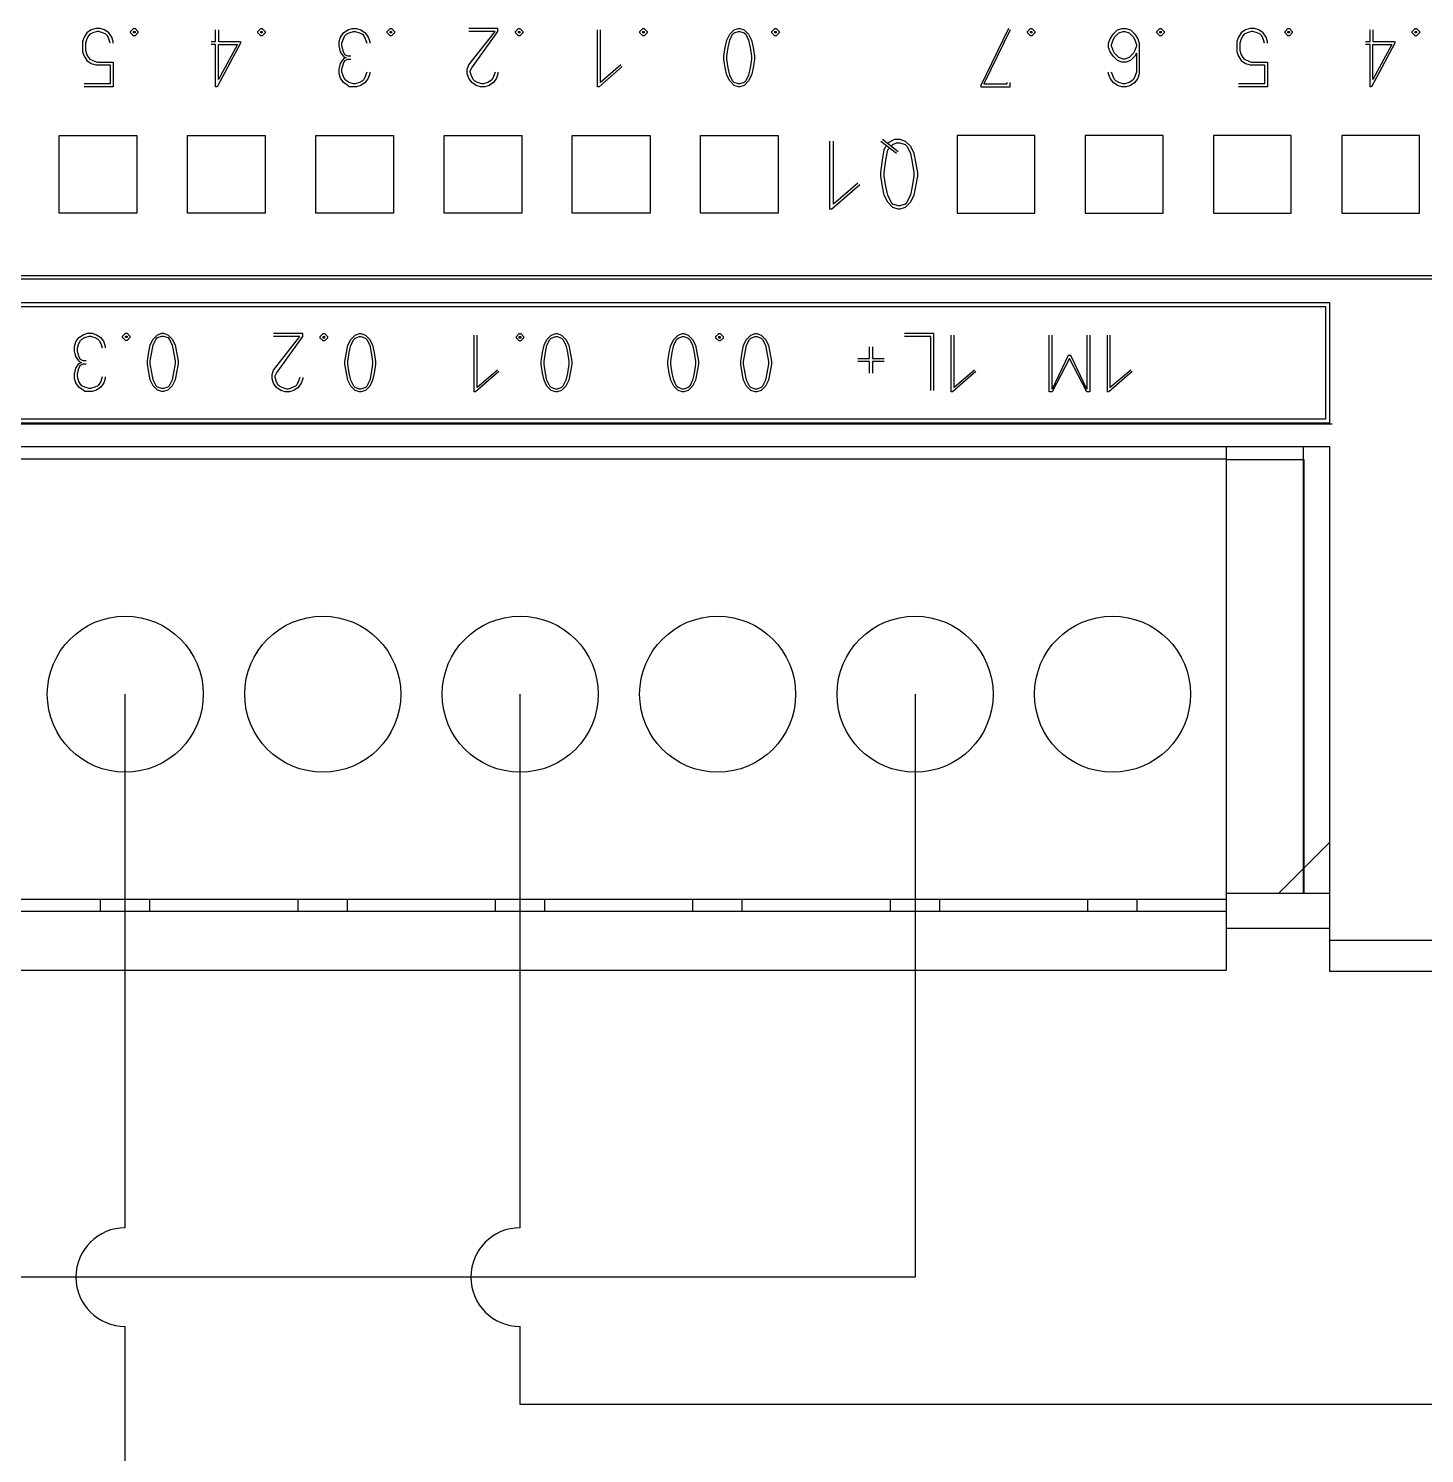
# Model space of a CAD drawing. Header units: inches. Extents: x 1238 to 1812, y 541 to 947.
# Drawn here: x 1469.26 to 1505.17, y 687.08 to 723.73 of the extents above; entities that cross this region are included whole.
import ezdxf

# ---------------------------------------------------------------- set-up
doc = ezdxf.new("R2010")
doc.units = ezdxf.units.IN
doc.header["$MEASUREMENT"] = 0
for name, color, linetype in [('0007LEVEL_0', 7, 'Continuous'), ('0007LEVEL_1', 7, 'Continuous'), ('8_ALL_NOTES_BALLOONS_SYMBOLS_GT', 7, 'Continuous'), ('RED_2.5mm^2', 1, 'Continuous')]:
    doc.layers.add(name, color=color, linetype=linetype)

msp = doc.modelspace()

# ---------------------------------------------------------------- linework, layer by layer
at = {"color": 7, "linetype": 'Continuous'}
for p, q in [((1470.048, 718.982), (1470.048, 720.982)), ((1470.048, 720.982), (1472.048, 720.982)), ((1472.048, 720.982), (1472.048, 718.982)), ((1473.348, 718.982), (1473.348, 720.982)), ((1473.348, 720.982), (1475.348, 720.982)), ((1475.348, 720.982), (1475.348, 718.982)), ((1476.648, 718.982), (1476.648, 720.982)), ((1476.648, 720.982), (1478.648, 720.982)), ((1478.648, 720.982), (1478.648, 718.982)), ((1479.948, 718.982), (1479.948, 720.982)), ((1479.948, 720.982), (1481.948, 720.982)), ((1481.948, 720.982), (1481.948, 718.982)), ((1483.248, 718.982), (1483.248, 720.982)), ((1483.248, 720.982), (1485.248, 720.982)), ((1485.248, 720.982), (1485.248, 718.982)), ((1486.548, 718.982), (1486.548, 720.982)), ((1486.548, 720.982), (1488.548, 720.982)), ((1488.548, 720.982), (1488.548, 718.982)), ((1493.148, 720.982), (1493.148, 718.982)), ((1495.148, 720.982), (1493.148, 720.982)), ((1495.148, 718.982), (1495.148, 720.982)), ((1496.448, 720.982), (1496.448, 718.982)), ((1498.448, 720.982), (1496.448, 720.982)), ((1498.448, 718.982), (1498.448, 720.982)), ((1499.748, 720.982), (1499.748, 718.982)), ((1501.748, 720.982), (1499.748, 720.982)), ((1501.748, 718.982), (1501.748, 720.982)), ((1503.048, 720.982), (1503.048, 718.982)), ((1505.048, 720.982), (1503.048, 720.982)), ((1505.048, 718.982), (1505.048, 720.982)), ((1472.048, 718.982), (1470.048, 718.982)), ((1475.348, 718.982), (1473.348, 718.982)), ((1478.648, 718.982), (1476.648, 718.982)), ((1481.948, 718.982), (1479.948, 718.982)), ((1485.248, 718.982), (1483.248, 718.982)), ((1488.548, 718.982), (1486.548, 718.982)), ((1493.148, 718.982), (1495.148, 718.982)), ((1496.448, 718.982), (1498.448, 718.982)), ((1499.748, 718.982), (1501.748, 718.982)), ((1503.048, 718.982), (1505.048, 718.982)), ((1369.748, 717.382), (1522.948, 717.382)), ((1369.748, 717.291), (1522.948, 717.291)), ((1369.648, 712.982), (1502.728, 712.982)), ((1502.728, 712.982), (1502.728, 699.482)), ((1502.728, 699.482), (1562.748, 699.482))]:
    msp.add_line(p, q, dxfattribs=at)
at = {"layer": '0007LEVEL_0', "color": 7, "linetype": 'Continuous'}
for p, q in [((1470.761, 723.619), (1470.686, 723.507)), ((1470.873, 723.694), (1470.761, 723.619)), ((1470.911, 723.619), (1470.836, 723.582)), ((1470.986, 723.732), (1470.873, 723.694)), ((1471.023, 723.657), (1470.911, 723.619)), ((1471.098, 723.732), (1470.986, 723.732)), ((1471.061, 723.657), (1471.023, 723.657)), ((1471.173, 723.619), (1471.061, 723.657)), ((1471.211, 723.694), (1471.098, 723.732)), ((1471.248, 723.582), (1471.173, 723.619)), ((1471.323, 723.619), (1471.211, 723.694)), ((1471.398, 723.507), (1471.323, 723.619)), ((1471.886, 723.657), (1471.961, 723.732)), ((1471.886, 723.619), (1471.886, 723.657)), ((1471.961, 723.544), (1471.886, 723.619)), ((1471.961, 723.732), (1471.998, 723.732)), ((1471.961, 723.619), (1471.961, 723.657)), ((1471.961, 723.657), (1471.998, 723.657)), ((1471.998, 723.619), (1471.961, 723.619)), ((1471.998, 723.732), (1472.073, 723.657)), ((1471.998, 723.657), (1471.998, 723.619)), ((1472.073, 723.619), (1471.998, 723.544)), ((1472.073, 723.657), (1472.073, 723.619)), ((1474.073, 723.394), (1474.073, 723.694)), ((1474.148, 723.694), (1474.148, 723.394)), ((1475.161, 723.657), (1475.236, 723.732)), ((1475.161, 723.619), (1475.161, 723.657)), ((1475.236, 723.544), (1475.161, 723.619)), ((1475.236, 723.732), (1475.273, 723.732)), ((1475.236, 723.619), (1475.236, 723.657)), ((1475.236, 723.657), (1475.273, 723.657)), ((1475.273, 723.619), (1475.236, 723.619)), ((1475.273, 723.732), (1475.348, 723.657)), ((1475.273, 723.657), (1475.273, 723.619)), ((1475.348, 723.619), (1475.273, 723.544)), ((1475.348, 723.657), (1475.348, 723.619)), ((1477.286, 723.507), (1477.361, 723.619)), ((1477.361, 723.619), (1477.473, 723.694)), ((1477.436, 723.582), (1477.511, 723.619)), ((1477.473, 723.694), (1477.586, 723.732)), ((1477.511, 723.619), (1477.623, 723.657)), ((1477.586, 723.732), (1477.698, 723.732)), ((1477.623, 723.657), (1477.661, 723.657)), ((1477.661, 723.657), (1477.773, 723.619)), ((1477.698, 723.732), (1477.811, 723.694)), ((1477.773, 723.619), (1477.848, 723.582)), ((1477.811, 723.694), (1477.923, 723.619)), ((1477.923, 723.619), (1477.998, 723.507)), ((1478.486, 723.657), (1478.561, 723.732)), ((1478.486, 723.619), (1478.486, 723.657)), ((1478.561, 723.544), (1478.486, 723.619)), ((1478.561, 723.732), (1478.598, 723.732)), ((1478.561, 723.619), (1478.561, 723.657)), ((1478.561, 723.657), (1478.598, 723.657)), ((1478.598, 723.619), (1478.561, 723.619)), ((1478.598, 723.732), (1478.673, 723.657)), ((1478.598, 723.657), (1478.598, 723.619)), ((1478.673, 723.619), (1478.598, 723.544)), ((1478.673, 723.657), (1478.673, 723.619)), ((1481.336, 723.732), (1480.586, 723.732)), ((1480.586, 722.794), (1481.261, 723.657)), ((1481.261, 723.657), (1480.586, 723.657)), ((1480.661, 722.719), (1481.336, 723.657)), ((1481.336, 723.657), (1481.336, 723.732)), ((1481.786, 723.657), (1481.861, 723.732)), ((1481.786, 723.619), (1481.786, 723.657)), ((1481.861, 723.544), (1481.786, 723.619)), ((1481.861, 723.732), (1481.898, 723.732)), ((1481.861, 723.619), (1481.861, 723.657)), ((1481.861, 723.657), (1481.898, 723.657)), ((1481.898, 723.619), (1481.861, 723.619)), ((1481.898, 723.732), (1481.973, 723.657)), ((1481.898, 723.657), (1481.898, 723.619)), ((1481.973, 723.619), (1481.898, 723.544)), ((1481.973, 723.657), (1481.973, 723.619)), ((1483.898, 722.232), (1483.898, 723.694)), ((1483.973, 722.344), (1483.973, 723.694)), ((1484.986, 723.657), (1485.061, 723.732)), ((1484.986, 723.619), (1484.986, 723.657)), ((1485.061, 723.544), (1484.986, 723.619)), ((1485.061, 723.732), (1485.098, 723.732)), ((1485.061, 723.619), (1485.061, 723.657)), ((1485.061, 723.657), (1485.098, 723.657)), ((1485.098, 723.619), (1485.061, 723.619)), ((1485.098, 723.732), (1485.173, 723.657)), ((1485.098, 723.657), (1485.098, 723.619)), ((1485.173, 723.619), (1485.098, 723.544)), ((1485.173, 723.657), (1485.173, 723.619)), ((1487.298, 723.582), (1487.411, 723.694)), ((1487.373, 723.582), (1487.411, 723.619)), ((1487.411, 723.694), (1487.523, 723.732)), ((1487.411, 723.619), (1487.523, 723.657)), ((1487.523, 723.732), (1487.561, 723.732)), ((1487.523, 723.657), (1487.561, 723.657)), ((1487.561, 723.732), (1487.673, 723.694)), ((1487.561, 723.657), (1487.673, 723.619)), ((1487.673, 723.694), (1487.786, 723.582)), ((1487.673, 723.619), (1487.711, 723.582)), ((1488.386, 723.657), (1488.461, 723.732)), ((1488.386, 723.619), (1488.386, 723.657)), ((1488.461, 723.544), (1488.386, 723.619)), ((1488.461, 723.732), (1488.498, 723.732)), ((1488.461, 723.619), (1488.461, 723.657)), ((1488.461, 723.657), (1488.498, 723.657)), ((1488.498, 723.619), (1488.461, 723.619)), ((1488.498, 723.732), (1488.573, 723.657)), ((1488.498, 723.657), (1488.498, 723.619)), ((1488.573, 723.619), (1488.498, 723.544)), ((1488.573, 723.657), (1488.573, 723.619)), ((1494.473, 723.732), (1493.761, 722.269)), ((1494.511, 723.694), (1493.836, 722.307)), ((1494.961, 723.657), (1495.036, 723.732)), ((1494.961, 723.619), (1494.961, 723.657)), ((1495.036, 723.544), (1494.961, 723.619)), ((1495.036, 723.732), (1495.073, 723.732)), ((1495.036, 723.619), (1495.036, 723.657)), ((1495.036, 723.657), (1495.073, 723.657)), ((1495.073, 723.619), (1495.036, 723.619)), ((1495.073, 723.732), (1495.148, 723.657)), ((1495.073, 723.657), (1495.073, 723.619)), ((1495.148, 723.619), (1495.073, 723.544)), ((1495.148, 723.657), (1495.148, 723.619)), ((1497.161, 723.582), (1497.273, 723.694)), ((1497.198, 723.507), (1497.311, 723.619)), ((1497.273, 723.694), (1497.386, 723.732)), ((1497.311, 723.619), (1497.423, 723.657)), ((1497.386, 723.732), (1497.498, 723.732)), ((1497.423, 723.657), (1497.461, 723.657)), ((1497.461, 723.657), (1497.573, 723.619)), ((1497.498, 723.732), (1497.611, 723.694)), ((1497.573, 723.619), (1497.686, 723.507)), ((1497.611, 723.694), (1497.723, 723.582)), ((1498.286, 723.657), (1498.361, 723.732)), ((1498.286, 723.619), (1498.286, 723.657)), ((1498.361, 723.544), (1498.286, 723.619)), ((1498.361, 723.732), (1498.398, 723.732)), ((1498.361, 723.619), (1498.361, 723.657)), ((1498.361, 723.657), (1498.398, 723.657)), ((1498.398, 723.619), (1498.361, 723.619)), ((1498.398, 723.732), (1498.473, 723.657)), ((1498.398, 723.657), (1498.398, 723.619)), ((1498.473, 723.619), (1498.398, 723.544)), ((1498.473, 723.657), (1498.473, 723.619)), ((1500.461, 723.619), (1500.386, 723.507)), ((1500.573, 723.694), (1500.461, 723.619)), ((1500.611, 723.619), (1500.536, 723.582)), ((1500.686, 723.732), (1500.573, 723.694)), ((1500.723, 723.657), (1500.611, 723.619)), ((1500.798, 723.732), (1500.686, 723.732)), ((1500.761, 723.657), (1500.723, 723.657)), ((1500.873, 723.619), (1500.761, 723.657)), ((1500.911, 723.694), (1500.798, 723.732)), ((1500.948, 723.582), (1500.873, 723.619)), ((1501.023, 723.619), (1500.911, 723.694)), ((1501.098, 723.507), (1501.023, 723.619)), ((1501.586, 723.657), (1501.661, 723.732)), ((1501.586, 723.619), (1501.586, 723.657)), ((1501.661, 723.544), (1501.586, 723.619)), ((1501.661, 723.732), (1501.698, 723.732)), ((1501.661, 723.619), (1501.661, 723.657)), ((1501.661, 723.657), (1501.698, 723.657)), ((1501.698, 723.619), (1501.661, 723.619)), ((1501.698, 723.732), (1501.773, 723.657)), ((1501.698, 723.657), (1501.698, 723.619)), ((1501.773, 723.619), (1501.698, 723.544)), ((1501.773, 723.657), (1501.773, 723.619)), ((1503.773, 723.394), (1503.773, 723.694)), ((1503.848, 723.694), (1503.848, 723.394)), ((1504.861, 723.657), (1504.936, 723.732)), ((1504.861, 723.619), (1504.861, 723.657)), ((1504.936, 723.544), (1504.861, 723.619)), ((1504.936, 723.732), (1504.973, 723.732)), ((1504.936, 723.619), (1504.936, 723.657)), ((1504.936, 723.657), (1504.973, 723.657)), ((1504.973, 723.619), (1504.936, 723.619)), ((1504.973, 723.732), (1505.048, 723.657)), ((1504.973, 723.657), (1504.973, 723.619)), ((1505.048, 723.619), (1504.973, 723.544)), ((1505.048, 723.657), (1505.048, 723.619)), ((1470.686, 723.507), (1470.648, 723.394)), ((1470.648, 723.394), (1470.648, 723.132)), ((1470.761, 723.469), (1470.723, 723.357)), ((1470.723, 723.357), (1470.723, 723.169)), ((1470.798, 723.544), (1470.761, 723.469)), ((1470.836, 723.582), (1470.798, 723.544)), ((1471.286, 723.544), (1471.248, 723.582)), ((1471.323, 723.469), (1471.286, 723.544)), ((1471.361, 723.357), (1471.323, 723.469)), ((1471.436, 723.394), (1471.398, 723.507)), ((1471.436, 723.357), (1471.436, 723.394)), ((1471.998, 723.544), (1471.961, 723.544)), ((1473.961, 723.394), (1474.073, 723.394)), ((1474.073, 723.319), (1473.961, 723.319)), ((1474.073, 722.232), (1474.073, 723.319)), ((1474.711, 723.357), (1474.111, 722.232)), ((1474.148, 723.394), (1474.711, 723.394)), ((1474.636, 723.319), (1474.148, 722.419)), ((1474.148, 722.419), (1474.148, 723.319)), ((1474.148, 723.319), (1474.636, 723.319)), ((1474.711, 723.394), (1474.711, 723.357)), ((1475.273, 723.544), (1475.236, 723.544)), ((1477.248, 723.394), (1477.286, 723.507)), ((1477.248, 723.282), (1477.248, 723.394)), ((1477.286, 723.132), (1477.248, 723.282)), ((1477.323, 723.357), (1477.361, 723.469)), ((1477.323, 723.282), (1477.323, 723.357)), ((1477.361, 723.132), (1477.323, 723.282)), ((1477.361, 723.469), (1477.398, 723.544)), ((1477.398, 723.544), (1477.436, 723.582)), ((1477.848, 723.582), (1477.886, 723.544)), ((1477.886, 723.544), (1477.923, 723.469)), ((1477.923, 723.469), (1477.961, 723.357)), ((1477.998, 723.507), (1478.036, 723.394)), ((1478.036, 723.394), (1478.036, 723.357)), ((1478.598, 723.544), (1478.561, 723.544)), ((1481.898, 723.544), (1481.861, 723.544)), ((1485.098, 723.544), (1485.061, 723.544)), ((1487.148, 723.019), (1487.186, 723.244)), ((1487.186, 723.244), (1487.223, 723.432)), ((1487.223, 723.432), (1487.298, 723.582)), ((1487.223, 723.019), (1487.261, 723.244)), ((1487.261, 723.244), (1487.298, 723.432)), ((1487.298, 723.432), (1487.373, 723.582)), ((1487.711, 723.582), (1487.786, 723.432)), ((1487.786, 723.582), (1487.861, 723.432)), ((1487.786, 723.432), (1487.823, 723.244)), ((1487.823, 723.244), (1487.861, 723.019)), ((1487.861, 723.432), (1487.898, 723.244)), ((1487.898, 723.244), (1487.936, 723.019)), ((1488.498, 723.544), (1488.461, 723.544)), ((1495.073, 723.544), (1495.036, 723.544)), ((1497.048, 723.357), (1497.086, 723.469)), ((1497.048, 723.244), (1497.048, 723.357)), ((1497.086, 723.132), (1497.048, 723.244)), ((1497.086, 723.469), (1497.161, 723.582)), ((1497.123, 723.319), (1497.161, 723.432)), ((1497.123, 723.282), (1497.123, 723.319)), ((1497.161, 723.169), (1497.123, 723.282)), ((1497.161, 723.432), (1497.198, 723.507)), ((1497.686, 723.507), (1497.723, 723.432)), ((1497.723, 723.582), (1497.798, 723.469)), ((1497.723, 723.432), (1497.761, 723.319)), ((1497.761, 723.282), (1497.723, 723.169)), ((1497.761, 723.319), (1497.761, 723.282)), ((1497.798, 723.469), (1497.836, 723.357)), ((1497.836, 723.357), (1497.836, 722.569)), ((1498.398, 723.544), (1498.361, 723.544)), ((1500.386, 723.507), (1500.348, 723.394)), ((1500.348, 723.394), (1500.348, 723.132)), ((1500.461, 723.469), (1500.423, 723.357)), ((1500.423, 723.357), (1500.423, 723.169)), ((1500.498, 723.544), (1500.461, 723.469)), ((1500.536, 723.582), (1500.498, 723.544)), ((1500.986, 723.544), (1500.948, 723.582)), ((1501.023, 723.469), (1500.986, 723.544)), ((1501.061, 723.357), (1501.023, 723.469)), ((1501.136, 723.394), (1501.098, 723.507)), ((1501.136, 723.357), (1501.136, 723.394)), ((1501.698, 723.544), (1501.661, 723.544)), ((1503.661, 723.394), (1503.773, 723.394)), ((1503.773, 723.319), (1503.661, 723.319)), ((1503.773, 722.232), (1503.773, 723.319)), ((1504.411, 723.357), (1503.811, 722.232)), ((1503.848, 723.394), (1504.411, 723.394)), ((1504.336, 723.319), (1503.848, 722.419)), ((1503.848, 722.419), (1503.848, 723.319)), ((1503.848, 723.319), (1504.336, 723.319)), ((1504.411, 723.394), (1504.411, 723.357)), ((1504.973, 723.544), (1504.936, 723.544)), ((1470.648, 723.132), (1470.686, 723.019)), ((1470.686, 723.019), (1470.761, 722.907)), ((1470.723, 723.169), (1470.761, 723.057)), ((1470.761, 723.057), (1470.798, 722.982)), ((1470.761, 722.907), (1470.873, 722.832)), ((1470.798, 722.982), (1470.836, 722.944)), ((1470.836, 722.944), (1470.911, 722.907)), ((1470.911, 722.907), (1471.023, 722.869)), ((1471.023, 722.869), (1471.436, 722.869)), ((1471.436, 722.869), (1471.436, 722.232)), ((1477.361, 723.019), (1477.286, 723.132)), ((1477.286, 722.832), (1477.361, 722.944)), ((1477.398, 723.057), (1477.361, 723.132)), ((1477.398, 722.982), (1477.361, 723.019)), ((1477.361, 722.944), (1477.398, 722.982)), ((1477.361, 722.832), (1477.398, 722.907)), ((1477.473, 723.019), (1477.398, 723.057)), ((1477.398, 722.982), (1477.436, 722.982)), ((1477.398, 722.907), (1477.473, 722.944)), ((1477.548, 723.019), (1477.473, 723.019)), ((1477.473, 722.944), (1477.548, 722.944)), ((1487.148, 722.944), (1487.148, 723.019)), ((1487.186, 722.719), (1487.148, 722.944)), ((1487.223, 722.944), (1487.223, 723.019)), ((1487.261, 722.719), (1487.223, 722.944)), ((1487.861, 722.944), (1487.823, 722.719)), ((1487.861, 723.019), (1487.861, 722.944)), ((1487.936, 722.944), (1487.898, 722.719)), ((1487.936, 723.019), (1487.936, 722.944)), ((1497.161, 723.019), (1497.086, 723.132)), ((1497.198, 723.094), (1497.161, 723.169)), ((1497.273, 722.907), (1497.161, 723.019)), ((1497.311, 722.982), (1497.198, 723.094)), ((1497.386, 722.869), (1497.273, 722.907)), ((1497.423, 722.944), (1497.311, 722.982)), ((1497.498, 722.869), (1497.386, 722.869)), ((1497.461, 722.944), (1497.423, 722.944)), ((1497.573, 722.982), (1497.461, 722.944)), ((1497.611, 722.907), (1497.498, 722.869)), ((1497.686, 723.094), (1497.573, 722.982)), ((1497.723, 723.019), (1497.611, 722.907)), ((1497.723, 723.169), (1497.686, 723.094)), ((1497.761, 723.094), (1497.723, 723.019)), ((1497.761, 723.094), (1497.761, 722.607)), ((1500.348, 723.132), (1500.386, 723.019)), ((1500.386, 723.019), (1500.461, 722.907)), ((1500.423, 723.169), (1500.461, 723.057)), ((1500.461, 723.057), (1500.498, 722.982)), ((1500.461, 722.907), (1500.573, 722.832)), ((1500.498, 722.982), (1500.536, 722.944)), ((1500.536, 722.944), (1500.611, 722.907)), ((1500.611, 722.907), (1500.723, 722.869)), ((1500.723, 722.869), (1501.136, 722.869)), ((1501.136, 722.869), (1501.136, 722.232)), ((1470.873, 722.832), (1470.986, 722.794)), ((1470.986, 722.794), (1471.361, 722.794)), ((1471.361, 722.794), (1471.361, 722.307)), ((1477.248, 722.682), (1477.286, 722.832)), ((1477.248, 722.569), (1477.248, 722.682)), ((1477.286, 722.457), (1477.248, 722.569)), ((1477.323, 722.682), (1477.361, 722.832)), ((1477.323, 722.607), (1477.323, 722.682)), ((1477.361, 722.494), (1477.323, 722.607)), ((1477.961, 722.607), (1477.923, 722.494)), ((1478.036, 722.569), (1477.998, 722.457)), ((1478.036, 722.607), (1478.036, 722.569)), ((1480.548, 722.682), (1480.586, 722.794)), ((1480.548, 722.569), (1480.548, 722.682)), ((1480.586, 722.457), (1480.548, 722.569)), ((1480.623, 722.644), (1480.661, 722.719)), ((1480.623, 722.607), (1480.623, 722.644)), ((1480.661, 722.494), (1480.623, 722.607)), ((1481.261, 722.607), (1481.223, 722.494)), ((1481.336, 722.569), (1481.298, 722.457)), ((1481.336, 722.607), (1481.336, 722.569)), ((1484.536, 722.757), (1483.936, 722.232)), ((1484.498, 722.794), (1483.973, 722.344)), ((1487.223, 722.532), (1487.186, 722.719)), ((1487.298, 722.382), (1487.223, 722.532)), ((1487.298, 722.532), (1487.261, 722.719)), ((1487.373, 722.382), (1487.298, 722.532)), ((1487.786, 722.532), (1487.711, 722.382)), ((1487.823, 722.719), (1487.786, 722.532)), ((1487.861, 722.532), (1487.786, 722.382)), ((1487.898, 722.719), (1487.861, 722.532)), ((1497.048, 722.569), (1497.048, 722.607)), ((1497.086, 722.457), (1497.048, 722.569)), ((1497.161, 722.494), (1497.123, 722.607)), ((1497.761, 722.607), (1497.723, 722.494)), ((1497.836, 722.569), (1497.798, 722.457)), ((1500.573, 722.832), (1500.686, 722.794)), ((1500.686, 722.794), (1501.061, 722.794)), ((1501.061, 722.794), (1501.061, 722.307)), ((1471.361, 722.307), (1470.686, 722.307)), ((1471.436, 722.232), (1470.686, 722.232)), ((1474.111, 722.232), (1474.073, 722.232)), ((1477.361, 722.344), (1477.286, 722.457)), ((1477.398, 722.419), (1477.361, 722.494)), ((1477.473, 722.269), (1477.361, 722.344)), ((1477.436, 722.382), (1477.398, 722.419)), ((1477.511, 722.344), (1477.436, 722.382)), ((1477.511, 722.232), (1477.473, 722.269)), ((1477.623, 722.307), (1477.511, 722.344)), ((1477.698, 722.232), (1477.511, 722.232)), ((1477.661, 722.307), (1477.623, 722.307)), ((1477.773, 722.344), (1477.661, 722.307)), ((1477.811, 722.269), (1477.698, 722.232)), ((1477.848, 722.382), (1477.773, 722.344)), ((1477.923, 722.344), (1477.811, 722.269)), ((1477.886, 722.419), (1477.848, 722.382)), ((1477.923, 722.494), (1477.886, 722.419)), ((1477.998, 722.457), (1477.923, 722.344)), ((1480.661, 722.344), (1480.586, 722.457)), ((1480.698, 722.419), (1480.661, 722.494)), ((1480.773, 722.269), (1480.661, 722.344)), ((1480.736, 722.382), (1480.698, 722.419)), ((1480.811, 722.344), (1480.736, 722.382)), ((1480.886, 722.232), (1480.773, 722.269)), ((1480.923, 722.307), (1480.811, 722.344)), ((1480.998, 722.232), (1480.886, 722.232)), ((1480.961, 722.307), (1480.923, 722.307)), ((1481.073, 722.344), (1480.961, 722.307)), ((1481.111, 722.269), (1480.998, 722.232)), ((1481.148, 722.382), (1481.073, 722.344)), ((1481.223, 722.344), (1481.111, 722.269)), ((1481.186, 722.419), (1481.148, 722.382)), ((1481.223, 722.494), (1481.186, 722.419)), ((1481.298, 722.457), (1481.223, 722.344)), ((1483.936, 722.232), (1483.898, 722.232)), ((1487.411, 722.269), (1487.298, 722.382)), ((1487.411, 722.344), (1487.373, 722.382)), ((1487.523, 722.307), (1487.411, 722.344)), ((1487.523, 722.232), (1487.411, 722.269)), ((1487.561, 722.307), (1487.523, 722.307)), ((1487.561, 722.232), (1487.523, 722.232)), ((1487.673, 722.344), (1487.561, 722.307)), ((1487.673, 722.269), (1487.561, 722.232)), ((1487.711, 722.382), (1487.673, 722.344)), ((1487.786, 722.382), (1487.673, 722.269)), ((1493.761, 722.269), (1493.761, 722.232)), ((1493.761, 722.232), (1494.511, 722.232)), ((1493.836, 722.307), (1494.436, 722.307)), ((1494.436, 722.307), (1494.436, 722.344)), ((1494.511, 722.232), (1494.511, 722.344)), ((1497.161, 722.344), (1497.086, 722.457)), ((1497.198, 722.419), (1497.161, 722.494)), ((1497.273, 722.269), (1497.161, 722.344)), ((1497.236, 722.382), (1497.198, 722.419)), ((1497.311, 722.344), (1497.236, 722.382)), ((1497.386, 722.232), (1497.273, 722.269)), ((1497.423, 722.307), (1497.311, 722.344)), ((1497.498, 722.232), (1497.386, 722.232)), ((1497.461, 722.307), (1497.423, 722.307)), ((1497.573, 722.344), (1497.461, 722.307)), ((1497.611, 722.269), (1497.498, 722.232)), ((1497.648, 722.382), (1497.573, 722.344)), ((1497.723, 722.344), (1497.611, 722.269)), ((1497.686, 722.419), (1497.648, 722.382)), ((1497.723, 722.494), (1497.686, 722.419)), ((1497.798, 722.457), (1497.723, 722.344)), ((1501.061, 722.307), (1500.386, 722.307)), ((1501.136, 722.232), (1500.386, 722.232)), ((1503.811, 722.232), (1503.773, 722.232)), ((1489.878, 719.082), (1489.878, 720.837)), ((1489.968, 719.217), (1489.968, 720.837)), ((1491.183, 720.837), (1491.588, 720.522)), ((1491.228, 720.882), (1491.633, 720.567)), ((1491.273, 720.612), (1491.318, 720.702)), ((1491.363, 720.792), (1491.543, 720.882)), ((1491.453, 720.702), (1491.498, 720.747)), ((1491.498, 720.747), (1491.588, 720.792)), ((1491.543, 720.882), (1491.678, 720.882)), ((1491.588, 720.792), (1491.678, 720.792)), ((1491.678, 720.882), (1491.813, 720.837)), ((1491.678, 720.792), (1491.813, 720.747)), ((1491.813, 720.837), (1491.948, 720.702)), ((1491.813, 720.747), (1491.858, 720.702)), ((1491.858, 720.702), (1491.948, 720.522)), ((1491.948, 720.702), (1492.038, 720.522)), ((1491.183, 720.027), (1491.228, 720.342)), ((1491.228, 720.342), (1491.273, 720.612)), ((1491.273, 720.027), (1491.318, 720.342)), ((1491.318, 720.342), (1491.363, 720.612)), ((1491.363, 720.612), (1491.408, 720.657)), ((1491.948, 720.522), (1491.993, 720.297)), ((1491.993, 720.297), (1492.038, 720.027)), ((1492.038, 720.522), (1492.083, 720.297)), ((1492.083, 720.297), (1492.128, 720.027)), ((1491.183, 719.937), (1491.183, 720.027)), ((1491.228, 719.667), (1491.183, 719.937)), ((1491.273, 719.937), (1491.273, 720.027)), ((1491.318, 719.667), (1491.273, 719.937)), ((1492.038, 719.937), (1491.993, 719.667)), ((1492.038, 720.027), (1492.038, 719.937)), ((1492.128, 719.937), (1492.083, 719.667)), ((1492.128, 720.027), (1492.128, 719.937)), ((1490.643, 719.712), (1489.923, 719.082)), ((1490.598, 719.757), (1489.968, 719.217)), ((1491.273, 719.442), (1491.228, 719.667)), ((1491.363, 719.442), (1491.318, 719.667)), ((1491.993, 719.667), (1491.948, 719.442)), ((1492.083, 719.667), (1492.038, 719.442)), ((1491.363, 719.262), (1491.273, 719.442)), ((1491.453, 719.262), (1491.363, 719.442)), ((1491.498, 719.127), (1491.363, 719.262)), ((1491.498, 719.217), (1491.453, 719.262)), ((1491.633, 719.172), (1491.498, 719.217)), ((1491.813, 719.217), (1491.678, 719.172)), ((1491.948, 719.262), (1491.813, 719.127)), ((1491.858, 719.262), (1491.813, 719.217)), ((1491.948, 719.442), (1491.858, 719.262)), ((1492.038, 719.442), (1491.948, 719.262)), ((1489.923, 719.082), (1489.878, 719.082)), ((1491.633, 719.082), (1491.498, 719.127)), ((1491.678, 719.172), (1491.633, 719.172)), ((1491.678, 719.082), (1491.633, 719.082)), ((1491.813, 719.127), (1491.678, 719.082))]:
    msp.add_line(p, q, dxfattribs=at)
at = {"layer": '0007LEVEL_1', "color": 7, "linetype": 'Continuous'}
for p, q in [((1438.348, 716.682), (1502.728, 716.682)), ((1502.728, 716.682), (1502.728, 713.582)), ((1438.448, 716.582), (1502.628, 716.582)), ((1502.628, 716.582), (1502.628, 713.682)), ((1470.442, 715.555), (1470.479, 715.668)), ((1470.442, 715.443), (1470.442, 715.555)), ((1470.479, 715.668), (1470.554, 715.78)), ((1470.517, 715.518), (1470.554, 715.63)), ((1470.554, 715.78), (1470.667, 715.855)), ((1470.554, 715.63), (1470.592, 715.705)), ((1470.592, 715.705), (1470.629, 715.743)), ((1470.629, 715.743), (1470.704, 715.78)), ((1470.667, 715.855), (1470.779, 715.893)), ((1470.704, 715.78), (1470.817, 715.818)), ((1470.779, 715.893), (1470.892, 715.893)), ((1470.817, 715.818), (1470.854, 715.818)), ((1470.854, 715.818), (1470.967, 715.78)), ((1470.892, 715.893), (1471.004, 715.855)), ((1470.967, 715.78), (1471.042, 715.743)), ((1471.004, 715.855), (1471.117, 715.78)), ((1471.042, 715.743), (1471.079, 715.705)), ((1471.079, 715.705), (1471.117, 715.63)), ((1471.117, 715.78), (1471.192, 715.668)), ((1471.117, 715.63), (1471.154, 715.518)), ((1471.192, 715.668), (1471.229, 715.555)), ((1471.229, 715.555), (1471.229, 715.518)), ((1471.679, 715.818), (1471.754, 715.893)), ((1471.679, 715.78), (1471.679, 715.818)), ((1471.754, 715.705), (1471.679, 715.78)), ((1471.754, 715.893), (1471.792, 715.893)), ((1471.754, 715.78), (1471.754, 715.818)), ((1471.754, 715.818), (1471.792, 715.818)), ((1471.792, 715.78), (1471.754, 715.78)), ((1471.792, 715.705), (1471.754, 715.705)), ((1471.792, 715.893), (1471.867, 715.818)), ((1471.792, 715.818), (1471.792, 715.78)), ((1471.867, 715.78), (1471.792, 715.705)), ((1471.867, 715.818), (1471.867, 715.78)), ((1472.354, 715.405), (1472.392, 715.593)), ((1472.392, 715.593), (1472.467, 715.743)), ((1472.429, 715.405), (1472.467, 715.593)), ((1472.467, 715.743), (1472.579, 715.855)), ((1472.467, 715.593), (1472.542, 715.743)), ((1472.542, 715.743), (1472.579, 715.78)), ((1472.579, 715.855), (1472.692, 715.893)), ((1472.579, 715.78), (1472.692, 715.818)), ((1472.692, 715.893), (1472.729, 715.893)), ((1472.692, 715.818), (1472.729, 715.818)), ((1472.729, 715.893), (1472.842, 715.855)), ((1472.729, 715.818), (1472.842, 715.78)), ((1472.842, 715.855), (1472.954, 715.743)), ((1472.842, 715.78), (1472.879, 715.743)), ((1472.879, 715.743), (1472.954, 715.593)), ((1472.954, 715.743), (1473.029, 715.593)), ((1472.954, 715.593), (1472.992, 715.405)), ((1473.029, 715.593), (1473.067, 715.405)), ((1476.312, 715.882), (1475.562, 715.882)), ((1475.562, 714.944), (1476.237, 715.807)), ((1476.237, 715.807), (1475.562, 715.807)), ((1475.637, 714.869), (1476.312, 715.807)), ((1476.312, 715.807), (1476.312, 715.882)), ((1476.762, 715.807), (1476.837, 715.882)), ((1476.762, 715.769), (1476.762, 715.807)), ((1476.837, 715.694), (1476.762, 715.769)), ((1476.837, 715.882), (1476.875, 715.882)), ((1476.837, 715.769), (1476.837, 715.807)), ((1476.837, 715.807), (1476.875, 715.807)), ((1476.875, 715.769), (1476.837, 715.769)), ((1476.875, 715.694), (1476.837, 715.694)), ((1476.875, 715.882), (1476.95, 715.807)), ((1476.875, 715.807), (1476.875, 715.769)), ((1476.95, 715.769), (1476.875, 715.694)), ((1476.95, 715.807), (1476.95, 715.769)), ((1477.437, 715.394), (1477.475, 715.582)), ((1477.475, 715.582), (1477.55, 715.732)), ((1477.512, 715.394), (1477.55, 715.582)), ((1477.55, 715.732), (1477.662, 715.844)), ((1477.55, 715.582), (1477.625, 715.732)), ((1477.625, 715.732), (1477.662, 715.769)), ((1477.662, 715.844), (1477.775, 715.882)), ((1477.662, 715.769), (1477.775, 715.807)), ((1477.775, 715.882), (1477.812, 715.882)), ((1477.775, 715.807), (1477.812, 715.807)), ((1477.812, 715.882), (1477.925, 715.844)), ((1477.812, 715.807), (1477.925, 715.769)), ((1477.925, 715.844), (1478.037, 715.732)), ((1477.925, 715.769), (1477.962, 715.732)), ((1477.962, 715.732), (1478.037, 715.582)), ((1478.037, 715.732), (1478.112, 715.582)), ((1478.037, 715.582), (1478.075, 715.394)), ((1478.112, 715.582), (1478.15, 715.394)), ((1480.722, 714.382), (1480.722, 715.844)), ((1480.797, 714.494), (1480.797, 715.844)), ((1481.809, 715.807), (1481.884, 715.882)), ((1481.809, 715.769), (1481.809, 715.807)), ((1481.884, 715.694), (1481.809, 715.769)), ((1481.884, 715.882), (1481.922, 715.882)), ((1481.884, 715.769), (1481.884, 715.807)), ((1481.884, 715.807), (1481.922, 715.807)), ((1481.922, 715.769), (1481.884, 715.769)), ((1481.922, 715.694), (1481.884, 715.694)), ((1481.922, 715.882), (1481.997, 715.807)), ((1481.922, 715.807), (1481.922, 715.769)), ((1481.997, 715.769), (1481.922, 715.694)), ((1481.997, 715.807), (1481.997, 715.769)), ((1482.484, 715.394), (1482.522, 715.582)), ((1482.522, 715.582), (1482.597, 715.732)), ((1482.559, 715.394), (1482.597, 715.582)), ((1482.597, 715.732), (1482.709, 715.844)), ((1482.597, 715.582), (1482.672, 715.732)), ((1482.672, 715.732), (1482.709, 715.769)), ((1482.709, 715.844), (1482.822, 715.882)), ((1482.709, 715.769), (1482.822, 715.807)), ((1482.822, 715.882), (1482.859, 715.882)), ((1482.822, 715.807), (1482.859, 715.807)), ((1482.859, 715.882), (1482.972, 715.844)), ((1482.859, 715.807), (1482.972, 715.769)), ((1482.972, 715.844), (1483.084, 715.732)), ((1482.972, 715.769), (1483.009, 715.732)), ((1483.009, 715.732), (1483.084, 715.582)), ((1483.084, 715.732), (1483.159, 715.582)), ((1483.084, 715.582), (1483.122, 715.394)), ((1483.159, 715.582), (1483.197, 715.394)), ((1485.745, 715.394), (1485.782, 715.582)), ((1485.782, 715.582), (1485.857, 715.732)), ((1485.82, 715.394), (1485.857, 715.582)), ((1485.857, 715.732), (1485.97, 715.844)), ((1485.857, 715.582), (1485.932, 715.732)), ((1485.932, 715.732), (1485.97, 715.769)), ((1485.97, 715.844), (1486.082, 715.882)), ((1485.97, 715.769), (1486.082, 715.807)), ((1486.082, 715.882), (1486.12, 715.882)), ((1486.082, 715.807), (1486.12, 715.807)), ((1486.12, 715.882), (1486.232, 715.844)), ((1486.12, 715.807), (1486.232, 715.769)), ((1486.232, 715.844), (1486.345, 715.732)), ((1486.232, 715.769), (1486.27, 715.732)), ((1486.27, 715.732), (1486.345, 715.582)), ((1486.345, 715.732), (1486.42, 715.582)), ((1486.345, 715.582), (1486.382, 715.394)), ((1486.42, 715.582), (1486.457, 715.394)), ((1486.945, 715.807), (1487.02, 715.882)), ((1486.945, 715.769), (1486.945, 715.807)), ((1487.02, 715.694), (1486.945, 715.769)), ((1487.02, 715.882), (1487.057, 715.882)), ((1487.02, 715.769), (1487.02, 715.807)), ((1487.02, 715.807), (1487.057, 715.807)), ((1487.057, 715.769), (1487.02, 715.769)), ((1487.057, 715.694), (1487.02, 715.694)), ((1487.057, 715.882), (1487.132, 715.807)), ((1487.057, 715.807), (1487.057, 715.769)), ((1487.132, 715.769), (1487.057, 715.694)), ((1487.132, 715.807), (1487.132, 715.769)), ((1487.62, 715.394), (1487.657, 715.582)), ((1487.657, 715.582), (1487.732, 715.732)), ((1487.695, 715.394), (1487.732, 715.582)), ((1487.732, 715.732), (1487.845, 715.844)), ((1487.732, 715.582), (1487.807, 715.732)), ((1487.807, 715.732), (1487.845, 715.769)), ((1487.845, 715.844), (1487.957, 715.882)), ((1487.845, 715.769), (1487.957, 715.807)), ((1487.957, 715.882), (1487.995, 715.882)), ((1487.957, 715.807), (1487.995, 715.807)), ((1487.995, 715.882), (1488.107, 715.844)), ((1487.995, 715.807), (1488.107, 715.769)), ((1488.107, 715.844), (1488.22, 715.732)), ((1488.107, 715.769), (1488.145, 715.732)), ((1488.145, 715.732), (1488.22, 715.582)), ((1488.22, 715.732), (1488.295, 715.582)), ((1488.22, 715.582), (1488.257, 715.394)), ((1488.295, 715.582), (1488.332, 715.394)), ((1490.898, 715.244), (1490.898, 715.544)), ((1490.973, 715.544), (1490.973, 715.244)), ((1492.548, 715.882), (1491.798, 715.882)), ((1492.473, 715.807), (1491.798, 715.807)), ((1492.473, 714.419), (1492.473, 715.807)), ((1492.548, 714.419), (1492.548, 715.882)), ((1492.998, 714.382), (1492.998, 715.844)), ((1493.073, 714.494), (1493.073, 715.844)), ((1495.516, 714.382), (1495.516, 715.844)), ((1495.591, 714.457), (1495.591, 715.844)), ((1496.491, 715.844), (1496.491, 714.457)), ((1496.566, 715.844), (1496.566, 714.382)), ((1497.016, 714.382), (1497.016, 715.844)), ((1497.091, 714.494), (1497.091, 715.844)), ((1470.479, 715.293), (1470.442, 715.443)), ((1470.554, 715.18), (1470.479, 715.293)), ((1470.517, 715.443), (1470.517, 715.518)), ((1470.554, 715.293), (1470.517, 715.443)), ((1470.592, 715.218), (1470.554, 715.293)), ((1470.592, 715.143), (1470.554, 715.18)), ((1470.667, 715.18), (1470.592, 715.218)), ((1470.742, 715.18), (1470.667, 715.18)), ((1472.317, 715.18), (1472.354, 715.405)), ((1472.317, 715.105), (1472.317, 715.18)), ((1472.392, 715.18), (1472.429, 715.405)), ((1472.392, 715.105), (1472.392, 715.18)), ((1472.992, 715.405), (1473.029, 715.18)), ((1473.029, 715.18), (1473.029, 715.105)), ((1473.067, 715.405), (1473.104, 715.18)), ((1473.104, 715.18), (1473.104, 715.105)), ((1477.4, 715.169), (1477.437, 715.394)), ((1477.4, 715.094), (1477.4, 715.169)), ((1477.475, 715.169), (1477.512, 715.394)), ((1477.475, 715.094), (1477.475, 715.169)), ((1478.075, 715.394), (1478.112, 715.169)), ((1478.112, 715.169), (1478.112, 715.094)), ((1478.15, 715.394), (1478.187, 715.169)), ((1478.187, 715.169), (1478.187, 715.094)), ((1482.447, 715.169), (1482.484, 715.394)), ((1482.447, 715.094), (1482.447, 715.169)), ((1482.522, 715.169), (1482.559, 715.394)), ((1482.522, 715.094), (1482.522, 715.169)), ((1483.122, 715.394), (1483.159, 715.169)), ((1483.159, 715.169), (1483.159, 715.094)), ((1483.197, 715.394), (1483.234, 715.169)), ((1483.234, 715.169), (1483.234, 715.094)), ((1485.707, 715.169), (1485.745, 715.394)), ((1485.707, 715.094), (1485.707, 715.169)), ((1485.782, 715.169), (1485.82, 715.394)), ((1485.782, 715.094), (1485.782, 715.169)), ((1486.382, 715.394), (1486.42, 715.169)), ((1486.42, 715.169), (1486.42, 715.094)), ((1486.457, 715.394), (1486.495, 715.169)), ((1486.495, 715.169), (1486.495, 715.094)), ((1487.582, 715.169), (1487.62, 715.394)), ((1487.582, 715.094), (1487.582, 715.169)), ((1487.657, 715.169), (1487.695, 715.394)), ((1487.657, 715.094), (1487.657, 715.169)), ((1488.257, 715.394), (1488.295, 715.169)), ((1488.295, 715.169), (1488.295, 715.094)), ((1488.332, 715.394), (1488.37, 715.169)), ((1488.37, 715.169), (1488.37, 715.094)), ((1490.598, 715.244), (1490.898, 715.244)), ((1490.898, 715.169), (1490.598, 715.169)), ((1490.898, 714.869), (1490.898, 715.169)), ((1490.973, 715.244), (1491.273, 715.244)), ((1490.973, 715.169), (1490.973, 714.869)), ((1491.273, 715.169), (1490.973, 715.169)), ((1496.003, 715.319), (1495.591, 714.457)), ((1496.041, 715.244), (1495.591, 714.382)), ((1496.078, 715.319), (1496.003, 715.319)), ((1496.491, 714.382), (1496.041, 715.244)), ((1496.491, 714.457), (1496.078, 715.319)), ((1470.442, 714.843), (1470.479, 714.993)), ((1470.442, 714.73), (1470.442, 714.843)), ((1470.479, 714.993), (1470.554, 715.105)), ((1470.517, 714.843), (1470.554, 714.993)), ((1470.517, 714.768), (1470.517, 714.843)), ((1470.554, 715.105), (1470.592, 715.143)), ((1470.554, 714.993), (1470.592, 715.068)), ((1470.592, 715.143), (1470.629, 715.143)), ((1470.592, 715.068), (1470.667, 715.105)), ((1470.667, 715.105), (1470.742, 715.105)), ((1472.354, 714.88), (1472.317, 715.105)), ((1472.392, 714.693), (1472.354, 714.88)), ((1472.429, 714.88), (1472.392, 715.105)), ((1472.467, 714.693), (1472.429, 714.88)), ((1472.992, 714.88), (1472.954, 714.693)), ((1473.029, 715.105), (1472.992, 714.88)), ((1473.067, 714.88), (1473.029, 714.693)), ((1473.104, 715.105), (1473.067, 714.88)), ((1475.525, 714.832), (1475.562, 714.944)), ((1475.525, 714.719), (1475.525, 714.832)), ((1475.6, 714.794), (1475.637, 714.869)), ((1477.437, 714.869), (1477.4, 715.094)), ((1477.475, 714.682), (1477.437, 714.869)), ((1477.512, 714.869), (1477.475, 715.094)), ((1477.55, 714.682), (1477.512, 714.869)), ((1478.075, 714.869), (1478.037, 714.682)), ((1478.112, 715.094), (1478.075, 714.869)), ((1478.15, 714.869), (1478.112, 714.682)), ((1478.187, 715.094), (1478.15, 714.869)), ((1481.359, 714.907), (1480.759, 714.382)), ((1481.322, 714.944), (1480.797, 714.494)), ((1482.484, 714.869), (1482.447, 715.094)), ((1482.522, 714.682), (1482.484, 714.869)), ((1482.559, 714.869), (1482.522, 715.094)), ((1482.597, 714.682), (1482.559, 714.869)), ((1483.122, 714.869), (1483.084, 714.682)), ((1483.159, 715.094), (1483.122, 714.869)), ((1483.197, 714.869), (1483.159, 714.682)), ((1483.234, 715.094), (1483.197, 714.869)), ((1485.745, 714.869), (1485.707, 715.094)), ((1485.782, 714.682), (1485.745, 714.869)), ((1485.82, 714.869), (1485.782, 715.094)), ((1485.857, 714.682), (1485.82, 714.869)), ((1486.382, 714.869), (1486.345, 714.682)), ((1486.42, 715.094), (1486.382, 714.869)), ((1486.457, 714.869), (1486.42, 714.682)), ((1486.495, 715.094), (1486.457, 714.869)), ((1487.62, 714.869), (1487.582, 715.094)), ((1487.657, 714.682), (1487.62, 714.869)), ((1487.695, 714.869), (1487.657, 715.094)), ((1487.732, 714.682), (1487.695, 714.869)), ((1488.257, 714.869), (1488.22, 714.682)), ((1488.295, 715.094), (1488.257, 714.869)), ((1488.332, 714.869), (1488.295, 714.682)), ((1488.37, 715.094), (1488.332, 714.869)), ((1493.635, 714.907), (1493.035, 714.382)), ((1493.598, 714.944), (1493.073, 714.494)), ((1497.653, 714.907), (1497.053, 714.382)), ((1497.616, 714.944), (1497.091, 714.494)), ((1470.479, 714.618), (1470.442, 714.73)), ((1470.554, 714.505), (1470.479, 714.618)), ((1470.554, 714.655), (1470.517, 714.768)), ((1470.592, 714.58), (1470.554, 714.655)), ((1470.667, 714.43), (1470.554, 714.505)), ((1470.629, 714.543), (1470.592, 714.58)), ((1470.704, 714.505), (1470.629, 714.543)), ((1470.817, 714.468), (1470.704, 714.505)), ((1470.854, 714.468), (1470.817, 714.468)), ((1470.967, 714.505), (1470.854, 714.468)), ((1471.042, 714.543), (1470.967, 714.505)), ((1471.117, 714.505), (1471.004, 714.43)), ((1471.079, 714.58), (1471.042, 714.543)), ((1471.117, 714.655), (1471.079, 714.58)), ((1471.154, 714.768), (1471.117, 714.655)), ((1471.192, 714.618), (1471.117, 714.505)), ((1471.229, 714.73), (1471.192, 714.618)), ((1471.229, 714.768), (1471.229, 714.73)), ((1472.467, 714.543), (1472.392, 714.693)), ((1472.542, 714.543), (1472.467, 714.693)), ((1472.579, 714.43), (1472.467, 714.543)), ((1472.579, 714.505), (1472.542, 714.543)), ((1472.692, 714.468), (1472.579, 714.505)), ((1472.729, 714.468), (1472.692, 714.468)), ((1472.842, 714.505), (1472.729, 714.468)), ((1472.954, 714.543), (1472.842, 714.43)), ((1472.879, 714.543), (1472.842, 714.505)), ((1472.954, 714.693), (1472.879, 714.543)), ((1473.029, 714.693), (1472.954, 714.543)), ((1475.562, 714.607), (1475.525, 714.719)), ((1475.637, 714.494), (1475.562, 714.607)), ((1475.6, 714.757), (1475.6, 714.794)), ((1475.637, 714.644), (1475.6, 714.757)), ((1475.675, 714.569), (1475.637, 714.644)), ((1475.75, 714.419), (1475.637, 714.494)), ((1475.712, 714.532), (1475.675, 714.569)), ((1475.787, 714.494), (1475.712, 714.532)), ((1475.9, 714.457), (1475.787, 714.494)), ((1475.937, 714.457), (1475.9, 714.457)), ((1476.05, 714.494), (1475.937, 714.457)), ((1476.125, 714.532), (1476.05, 714.494)), ((1476.2, 714.494), (1476.087, 714.419)), ((1476.162, 714.569), (1476.125, 714.532)), ((1476.2, 714.644), (1476.162, 714.569)), ((1476.237, 714.757), (1476.2, 714.644)), ((1476.275, 714.607), (1476.2, 714.494)), ((1476.312, 714.719), (1476.275, 714.607)), ((1476.312, 714.757), (1476.312, 714.719)), ((1477.55, 714.532), (1477.475, 714.682)), ((1477.625, 714.532), (1477.55, 714.682)), ((1477.662, 714.419), (1477.55, 714.532)), ((1477.662, 714.494), (1477.625, 714.532)), ((1477.775, 714.457), (1477.662, 714.494)), ((1477.812, 714.457), (1477.775, 714.457)), ((1477.925, 714.494), (1477.812, 714.457)), ((1478.037, 714.532), (1477.925, 714.419)), ((1477.962, 714.532), (1477.925, 714.494)), ((1478.037, 714.682), (1477.962, 714.532)), ((1478.112, 714.682), (1478.037, 714.532)), ((1482.597, 714.532), (1482.522, 714.682)), ((1482.672, 714.532), (1482.597, 714.682)), ((1482.709, 714.419), (1482.597, 714.532)), ((1482.709, 714.494), (1482.672, 714.532)), ((1482.822, 714.457), (1482.709, 714.494)), ((1482.859, 714.457), (1482.822, 714.457)), ((1482.972, 714.494), (1482.859, 714.457)), ((1483.009, 714.532), (1482.972, 714.494)), ((1483.084, 714.532), (1482.972, 714.419)), ((1483.084, 714.682), (1483.009, 714.532)), ((1483.159, 714.682), (1483.084, 714.532)), ((1485.857, 714.532), (1485.782, 714.682)), ((1485.932, 714.532), (1485.857, 714.682)), ((1485.97, 714.419), (1485.857, 714.532)), ((1485.97, 714.494), (1485.932, 714.532)), ((1486.082, 714.457), (1485.97, 714.494)), ((1486.12, 714.457), (1486.082, 714.457)), ((1486.232, 714.494), (1486.12, 714.457)), ((1486.345, 714.532), (1486.232, 714.419)), ((1486.27, 714.532), (1486.232, 714.494)), ((1486.345, 714.682), (1486.27, 714.532)), ((1486.42, 714.682), (1486.345, 714.532)), ((1487.732, 714.532), (1487.657, 714.682)), ((1487.807, 714.532), (1487.732, 714.682)), ((1487.845, 714.419), (1487.732, 714.532)), ((1487.845, 714.494), (1487.807, 714.532)), ((1487.957, 714.457), (1487.845, 714.494)), ((1487.995, 714.457), (1487.957, 714.457)), ((1488.107, 714.494), (1487.995, 714.457)), ((1488.22, 714.532), (1488.107, 714.419)), ((1488.145, 714.532), (1488.107, 714.494)), ((1488.22, 714.682), (1488.145, 714.532)), ((1488.295, 714.682), (1488.22, 714.532)), ((1470.704, 714.393), (1470.667, 714.43)), ((1470.892, 714.393), (1470.704, 714.393)), ((1471.004, 714.43), (1470.892, 714.393)), ((1472.692, 714.393), (1472.579, 714.43)), ((1472.729, 714.393), (1472.692, 714.393)), ((1472.842, 714.43), (1472.729, 714.393)), ((1475.862, 714.382), (1475.75, 714.419)), ((1475.975, 714.382), (1475.862, 714.382)), ((1476.087, 714.419), (1475.975, 714.382)), ((1477.775, 714.382), (1477.662, 714.419)), ((1477.812, 714.382), (1477.775, 714.382)), ((1477.925, 714.419), (1477.812, 714.382)), ((1480.759, 714.382), (1480.722, 714.382)), ((1482.822, 714.382), (1482.709, 714.419)), ((1482.859, 714.382), (1482.822, 714.382)), ((1482.972, 714.419), (1482.859, 714.382)), ((1486.082, 714.382), (1485.97, 714.419)), ((1486.12, 714.382), (1486.082, 714.382)), ((1486.232, 714.419), (1486.12, 714.382)), ((1487.957, 714.382), (1487.845, 714.419)), ((1487.995, 714.382), (1487.957, 714.382)), ((1488.107, 714.419), (1487.995, 714.382)), ((1493.035, 714.382), (1492.998, 714.382)), ((1495.591, 714.382), (1495.516, 714.382)), ((1496.566, 714.382), (1496.491, 714.382)), ((1497.053, 714.382), (1497.016, 714.382)), ((1502.728, 713.582), (1438.348, 713.582)), ((1502.628, 713.682), (1438.448, 713.682))]:
    msp.add_line(p, q, dxfattribs=at)
at = {"layer": '8_ALL_NOTES_BALLOONS_SYMBOLS_GT', "color": 7, "linetype": 'Continuous'}
for p, q in [((1438.403, 713.559), (1502.8, 713.559)), ((1369.648, 712.982), (1502.728, 712.982)), ((1500.069, 712.982), (1500.069, 699.506)), ((1502.058, 701.482), (1502.058, 712.982)), ((1502.728, 712.982), (1502.728, 699.482)), ((1500.069, 712.653), (1438.347, 712.653)), ((1502.078, 712.632), (1500.069, 712.632)), ((1502.078, 701.482), (1502.078, 712.632)), ((1502.728, 702.791), (1501.419, 701.482)), ((1500.069, 701.324), (1438.347, 701.324)), ((1471.113, 701.03), (1471.113, 701.324)), ((1472.383, 701.03), (1472.383, 701.324)), ((1476.193, 701.03), (1476.193, 701.324)), ((1477.463, 701.03), (1477.463, 701.324)), ((1481.273, 701.03), (1481.273, 701.324)), ((1482.543, 701.03), (1482.543, 701.324)), ((1486.353, 701.03), (1486.353, 701.324)), ((1487.623, 701.03), (1487.623, 701.324)), ((1491.433, 701.03), (1491.433, 701.324)), ((1492.703, 701.03), (1492.703, 701.324)), ((1496.513, 701.03), (1496.513, 701.324)), ((1497.783, 701.03), (1497.783, 701.324)), ((1502.728, 701.482), (1500.069, 701.482)), ((1438.322, 701.03), (1500.069, 701.03)), ((1502.728, 700.582), (1500.069, 700.582)), ((1502.728, 700.282), (1563.548, 700.282)), ((1438.322, 699.506), (1500.069, 699.506))]:
    msp.add_line(p, q, dxfattribs=at)
for centre in [(1471.748, 706.607), (1476.828, 706.607), (1481.908, 706.607), (1486.988, 706.607), (1492.068, 706.607), (1497.148, 706.607)]:
    msp.add_circle(centre, 2.007, dxfattribs=at)
at = {"layer": 'RED_2.5mm^2'}
for p, q in [((1471.748, 692.882), (1471.748, 706.607)), ((1481.908, 692.882), (1481.908, 706.607)), ((1492.068, 706.607), (1492.068, 691.612)), ((1492.068, 691.612), (1326.504, 691.612)), ((1471.748, 682.338), (1471.748, 690.342)), ((1481.908, 688.338), (1481.908, 690.342)), ((1638.249, 688.338), (1481.908, 688.338))]:
    msp.add_line(p, q, dxfattribs=at)
for centre in [(1471.748, 691.612), (1481.908, 691.612)]:
    msp.add_arc(centre, 1.27, 90, 270, dxfattribs=at)

doc.saveas('drawing.dxf')
